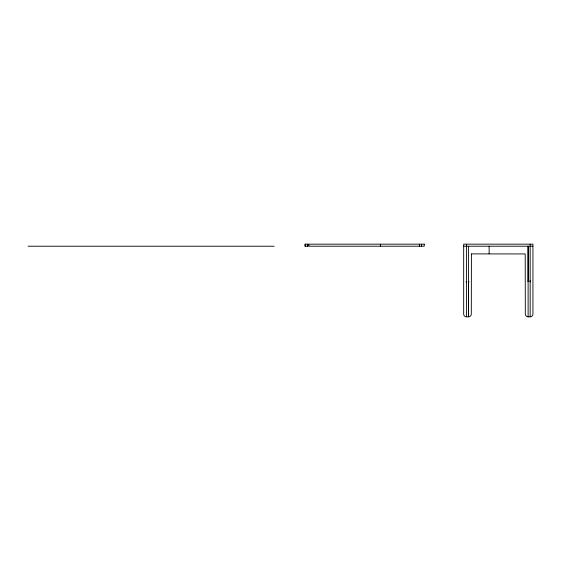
<?xml version="1.0" encoding="UTF-8"?>
<svg xmlns="http://www.w3.org/2000/svg" width="561" height="561" viewBox="0 0 561 561"><rect width="100%" height="100%" fill="white"/><g stroke="black" fill="none" stroke-linecap="round" stroke-linejoin="round"><path stroke-width="0.84" d="M471.408 253.944L471.303 314.062A2.77 2.77 0 0 1 468.519 316.832L466.436 316.832A2.77 2.77 0 0 1 463.681 314.062L463.674 244.168L532.929 244.168L532.936 314.062A2.77 2.77 0 0 1 530.18 316.832L528.104 316.832A2.77 2.77 0 0 1 525.327 314.062L525.208 253.944L471.471 253.895M468.842 281.349L468.26 281.531M466.45 281.517L466.058 281.91L466.45 282.302M529.907 281.517L530.545 281.278L530.18 280.745M28.05 246.216L274.182 246.216M463.667 246.216L532.95 246.216M530.166 281.517L530.559 281.91M528.104 281.531L527.712 281.138L528.104 280.745L528.104 246.216L528.118 316.832M468.533 281.517L468.926 281.91L468.533 282.302L468.533 316.832L468.498 246.216M530.173 244.168L530.166 316.832M489.129 246.216L489.129 253.838M466.443 244.168L466.45 316.832M421.458 244.168L421.458 246.216M419.383 244.168L419.383 246.216M380.407 244.168L380.407 246.216M307.786 244.168L307.786 246.216M305.289 244.168L305.289 246.216M308.08 244.168L304.995 244.168L304.995 246.216L308.08 246.216L308.08 244.168M424.228 244.168L308.936 244.168L308.936 246.216L424.228 246.216L424.228 244.168"/></g></svg>
